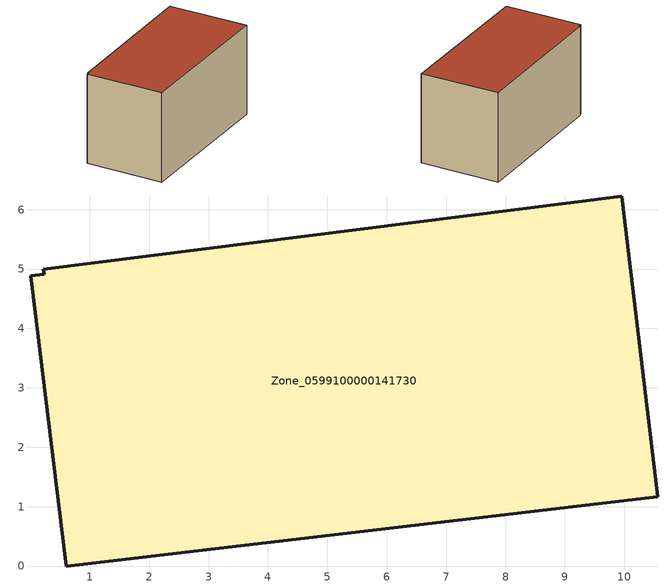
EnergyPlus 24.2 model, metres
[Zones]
Zone_0599100000141730
 floor ground (C_G): 0.01,4.89 0.23,4.92 0.22,5 9.96,6.23 10.56,1.17 0.6,0 z0
 wall outside (C_F): 10.56,1.17 9.96,6.23 0.22,5 0.23,4.92 0.01,4.89 0.6,0 10.56,1.17 z0:5.76
 roof outside (C_R): 0.23,4.92 0.01,4.89 0.6,0 10.56,1.17 9.96,6.23 0.22,5 z5.76
[BUILDING]
Pand.0599100000141730: North Axis=0; Terrain=City; Loads Convergence Tolerance Value=0.04; Temperature Convergence Tolerance Value=0.4; Solar Distribution=FullExterior; Maximum Number of Warmup Days=25; Minimum Number of Warmup Days=1
[Site:Location]
Rotterdam.The.Hague.AP_ZH_NLD Design_Conditions: Latitude=51.96; Longitude=4.45; Time Zone=1; Elevation=-4.5
[SITE:GROUNDTEMPERATURE:BUILDINGSURFACE]
18, 18, 18, 18, 18, 18, 18, 18, 18, 18, 18, 18
[MATERIAL] Thermal Absorptance=0.9; Solar Absorptance=0.7; Visible Absorptance=0.7
Name | Roughness | Thickness | Conductivity | Density | Specific Heat
G.TI.1975-1991 | MediumSmooth | 0.15 | 0.288461 | 540 | 1210
F.TI.1975-1991 | Rough | 0.3 | 0.230769 | 1920 | 840
R.TI.1975-1991 | MediumRough | 0.2 | 0.153846 | 1500 | 1000
[CONSTRUCTION]
C_G: G.TI.1975-1991
C_F: F.TI.1975-1991
C_R: R.TI.1975-1991
[ZONE]
Zone_0599100000141730: Type=1; Multiplier=1; Ceiling Height=Autocalculate; Volume=Autocalculate; Floor Area=autocalculate; Part of Total Floor Area=Yes
[ZONEINFILTRATION:DESIGNFLOWRATE]
Infil_Zone_0599100000141730: Zone or ZoneList or Space or SpaceList=Zone_0599100000141730; Schedule=AlwaysOn; Design Flow Rate Calculation Method=Flow/Area; Flow Rate per Floor Area=0.003; Constant Term Coefficient=1; Temperature Term Coefficient=0; Velocity Term Coefficient=0; Velocity Squared Term Coefficient=0
[HVACTEMPLATE:ZONE:IDEALLOADSAIRSYSTEM]
Zone_0599100000141730: Maximum Heating Supply Air Temperature=50; Minimum Cooling Supply Air Temperature=13; Maximum Heating Supply Air Humidity Ratio=0.0156; Minimum Cooling Supply Air Humidity Ratio=0.0077; Heating Limit=NoLimit; Cooling Limit=NoLimit; Dehumidification Control Type=ConstantSensibleHeatRatio; Cooling Sensible Heat Ratio=0.7; Dehumidification Setpoint=60; Humidification Control Type=None; Humidification Setpoint=30; Outdoor Air Method=None; Outdoor Air Flow Rate per Person=0.00944; Outdoor Air Flow Rate per Zone Floor Area=0; Outdoor Air Flow Rate per Zone=0; Demand Controlled Ventilation Type=None; Outdoor Air Economizer Type=NoEconomizer; Heat Recovery Type=None; Sensible Heat Recovery Effectiveness=0.7; Latent Heat Recovery Effectiveness=0.65
[ZONECONTROL:THERMOSTAT]
ThermostatControl_Zone_0599100000141730: Zone or ZoneList=Zone_0599100000141730; Control Type Schedule=DualSetpointControlType; Control 1=Thermostat_Zone_0599100000141730; Temperature Difference Between Cutout And Setpoint=0
[THERMOSTATSETPOINT:DUALSETPOINT]
Thermostat_Zone_0599100000141730: Heating Setpoint Temperature Schedule=HeatingSetpoint_Zone_0599100000141730; Cooling Setpoint Temperature Schedule=CoolingSetpoint_Zone_0599100000141730
[SCHEDULE:COMPACT]
HeatingSetpoint_Zone_0599100000141730: Through: 12/31, For: AllDays, Until: 24:00, 21
CoolingSetpoint_Zone_0599100000141730: Through: 12/31, For: AllDays, Until: 24:00, 24
DualSetpointControlType: Through: 12/31, For: AllDays, Until: 24:00, 4
AlwaysOn: Through: 12/31, For: AllDays, Until: 24:00, 1
